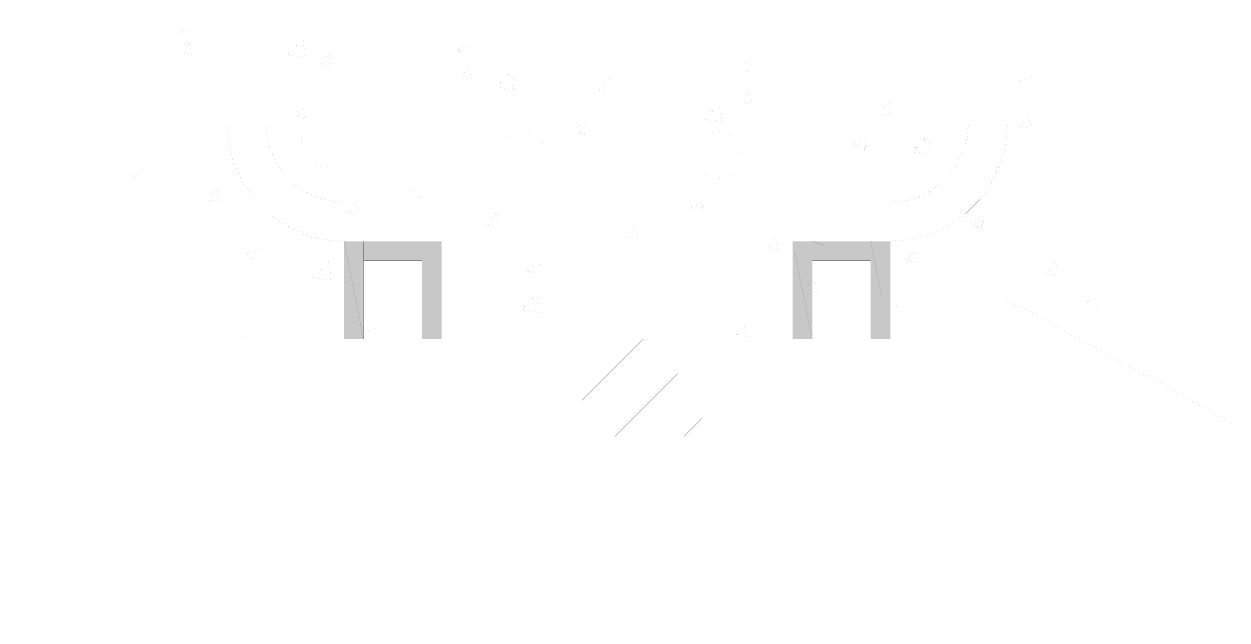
# Model space of a CAD drawing. Header units: millimetres. Extents: x -2171 to 1563, y -1758 to -1505.
# Drawn here: x 1350.097 to 1352.409, y -1604.859 to -1603.714 of the extents above; entities that cross this region are included whole.
import ezdxf

# ---------------------------------------------------------------- set-up
doc = ezdxf.new("R2010")
doc.units = ezdxf.units.MM
doc.layers.add('Tablet', color=7, linetype='Continuous', true_color=0x0180ff)

msp = doc.modelspace()

# ---------------------------------------------------------------- hatches: boundary and pattern name
at = {"layer": 'Tablet'}
for points in [[(1350.7497, -1604.3185), (1350.7122, -1604.131), (1350.7122, -1604.3185)], [(1350.7497, -1604.131), (1350.7122, -1604.131), (1350.7497, -1604.3185)], [(1350.8622, -1604.1685), (1350.7497, -1604.131), (1350.7497, -1604.1685)], [(1350.8622, -1604.131), (1350.7497, -1604.131), (1350.8622, -1604.1685)], [(1350.8997, -1604.3185), (1350.8622, -1604.131), (1350.8622, -1604.3185)], [(1350.8997, -1604.131), (1350.8622, -1604.131), (1350.8997, -1604.3185)], [(1351.6122, -1604.3185), (1351.5747, -1604.131), (1351.5747, -1604.3185)], [(1351.6122, -1604.131), (1351.5747, -1604.131), (1351.6122, -1604.3185)], [(1351.7247, -1604.1685), (1351.6122, -1604.131), (1351.6122, -1604.1685)], [(1351.7247, -1604.131), (1351.6122, -1604.131), (1351.7247, -1604.1685)], [(1351.7622, -1604.3185), (1351.7247, -1604.131), (1351.7247, -1604.3185)], [(1351.7622, -1604.131), (1351.7247, -1604.131), (1351.7622, -1604.3185)]]:
    msp.add_hatch(color=1, dxfattribs=at).paths.add_polyline_path(points)

# ---------------------------------------------------------------- linework, layer by layer
at = {"layer": 'Tablet', "color": 1}
for points in [[(1350.1122, -1604.3185, 0.00006, 0.00006, 0), (1350.1122, -1600.5685, 0.00006, 0.00006, 0), (1350.2997, -1600.5685, 0.00006, 0.00006, 0), (1350.2997, -1604.3185, 0.00006, 0.00006, 0)], [(1352.1747, -1604.3185, 0.00006, 0.00006, 0), (1352.1747, -1600.5685, 0.00006, 0.00006, 0), (1352.3622, -1600.5685, 0.00006, 0.00006, 0), (1352.3622, -1604.3185, 0.00006, 0.00006, 0)], [(1350.7497, -1604.3185, 0.000075, 0.000075, 0), (1350.7122, -1604.131, 0.000075, 0.000075, 0), (1350.7122, -1604.3185, 0.000075, 0.000075, 0)], [(1350.8622, -1604.1685, 0.000075, 0.000075, 0), (1350.7497, -1604.131, 0.000075, 0.000075, 0), (1350.7497, -1604.1685, 0.000075, 0.000075, 0)], [(1350.8997, -1604.3185, 0.000075, 0.000075, 0), (1350.8622, -1604.131, 0.000075, 0.000075, 0), (1350.8622, -1604.3185, 0.000075, 0.000075, 0)], [(1351.6122, -1604.3185, 0.000075, 0.000075, 0), (1351.5747, -1604.131, 0.000075, 0.000075, 0), (1351.5747, -1604.3185, 0.000075, 0.000075, 0)], [(1351.7247, -1604.1685, 0.000075, 0.000075, 0), (1351.6122, -1604.131, 0.000075, 0.000075, 0), (1351.6122, -1604.1685, 0.000075, 0.000075, 0)], [(1351.7622, -1604.3185, 0.000075, 0.000075, 0), (1351.7247, -1604.131, 0.000075, 0.000075, 0), (1351.7247, -1604.3185, 0.000075, 0.000075, 0)], [(1350.1047, -1604.3185, 0.00006, 0.00006, 0), (1350.1047, -1604.506, 0.00006, 0.00006, 0), (1352.3697, -1604.506, 0.00006, 0.00006, 0), (1352.3697, -1604.3185, 0.00006, 0.00006, 0)]]:
    msp.add_lwpolyline(points, format="xyseb", close=True, dxfattribs=at)
at = {"layer": 'Tablet', "color": 7}
for points in [[(1350.4872, -1600.981, 0.00006, 0.00006, 0), (1350.4872, -1603.906, 0.00006, 0.00006, 0), (1350.4906, -1603.9451, 0.00006, 0.00006, 0), (1350.5008, -1603.9829, 0.00006, 0.00006, 0), (1350.5173, -1604.0185, 0.00006, 0.00006, 0), (1350.5398, -1604.0506, 0.00006, 0.00006, 0), (1350.5676, -1604.0783, 0.00006, 0.00006, 0), (1350.5997, -1604.1008, 0.00006, 0.00006, 0), (1350.6352, -1604.1174, 0.00006, 0.00006, 0), (1350.6731, -1604.1276, 0.00006, 0.00006, 0), (1350.7122, -1604.131, 0.00006, 0.00006, 0), (1351.7622, -1604.131, 0.00006, 0.00006, 0), (1351.8013, -1604.1276, 0.00006, 0.00006, 0), (1351.8391, -1604.1174, 0.00006, 0.00006, 0), (1351.8747, -1604.1008, 0.00006, 0.00006, 0), (1351.9068, -1604.0783, 0.00006, 0.00006, 0), (1351.9345, -1604.0506, 0.00006, 0.00006, 0), (1351.957, -1604.0185, 0.00006, 0.00006, 0), (1351.9736, -1603.9829, 0.00006, 0.00006, 0), (1351.9838, -1603.9451, 0.00006, 0.00006, 0), (1351.9872, -1603.906, 0.00006, 0.00006, 0), (1351.9872, -1600.981, 0.00006, 0.00006, 0)], [(1351.9122, -1600.981, 0.00006, 0.00006, 0), (1351.9122, -1603.906, 0.00006, 0.00006, 0), (1351.9099, -1603.932, 0.00006, 0.00006, 0), (1351.9031, -1603.9573, 0.00006, 0.00006, 0), (1351.8921, -1603.981, 0.00006, 0.00006, 0), (1351.8771, -1604.0024, 0.00006, 0.00006, 0), (1351.8586, -1604.0209, 0.00006, 0.00006, 0), (1351.8372, -1604.0359, 0.00006, 0.00006, 0), (1351.8135, -1604.0469, 0.00006, 0.00006, 0), (1351.7882, -1604.0537, 0.00006, 0.00006, 0), (1351.7622, -1604.056, 0.00006, 0.00006, 0), (1350.7122, -1604.056, 0.00006, 0.00006, 0), (1350.6861, -1604.0537, 0.00006, 0.00006, 0), (1350.6609, -1604.0469, 0.00006, 0.00006, 0), (1350.6372, -1604.0359, 0.00006, 0.00006, 0), (1350.6158, -1604.0209, 0.00006, 0.00006, 0), (1350.5973, -1604.0024, 0.00006, 0.00006, 0), (1350.5823, -1603.981, 0.00006, 0.00006, 0), (1350.5712, -1603.9573, 0.00006, 0.00006, 0), (1350.5645, -1603.932, 0.00006, 0.00006, 0), (1350.5622, -1603.906, 0.00006, 0.00006, 0), (1350.5622, -1600.981, 0.00006, 0.00006, 0)]]:
    msp.add_lwpolyline(points, format="xyseb", dxfattribs=at)
at = {"layer": 'Tablet', "color": 8}
msp.add_lwpolyline([(1352.1747, -1604.3185, 0.000045, 0.000045, 0), (1352.1747, -1601.581, 0.000045, 0.000045, 0), (1352.1372, -1601.6185, 0.000045, 0.000045, 0), (1351.9497, -1601.3977, 0.000045, 0.000045, 0), (1351.7247, -1601.4121, 0.000045, 0.000045, 0), (1351.5747, -1601.2865, 0.000045, 0.000045, 0), (1351.3122, -1601.4352, 0.000045, 0.000045, 0), (1351.1997, -1601.3977, 0.000045, 0.000045, 0), (1350.9747, -1601.731, 0.000045, 0.000045, 0), (1350.7497, -1601.581, 0.000045, 0.000045, 0), (1350.6747, -1601.6185, 0.000045, 0.000045, 0), (1350.5181, -1601.656, 0.000045, 0.000045, 0), (1350.4497, -1601.581, 0.000045, 0.000045, 0), (1350.3747, -1601.5435, 0.000045, 0.000045, 0), (1350.2997, -1601.506, 0.000045, 0.000045, 0), (1350.2997, -1604.3185, 0.000045, 0.000045, 0)], format="xyseb", close=True, dxfattribs=at)
at = {"layer": 'Tablet', "color": 9}
for points in [[(1350.2922, -1603.5906, 0.000045, 0.000045, 0), (1350.1047, -1603.7781, 0.000045, 0.000045, 0)], [(1352.3547, -1603.6494, 0.000045, 0.000045, 0), (1352.1672, -1603.8369, 0.000045, 0.000045, 0)], [(1350.2922, -1603.7231, 0.000045, 0.000045, 0), (1350.1047, -1603.9106, 0.000045, 0.000045, 0)], [(1352.3547, -1603.782, 0.000045, 0.000045, 0), (1352.1672, -1603.9695, 0.000045, 0.000045, 0)], [(1350.2922, -1603.8557, 0.000045, 0.000045, 0), (1350.1047, -1604.0432, 0.000045, 0.000045, 0)], [(1352.3547, -1603.9145, 0.000045, 0.000045, 0), (1352.1672, -1604.102, 0.000045, 0.000045, 0)], [(1350.2922, -1603.9883, 0.000045, 0.000045, 0), (1350.1047, -1604.1758, 0.000045, 0.000045, 0)], [(1352.3547, -1604.0471, 0.000045, 0.000045, 0), (1352.1672, -1604.2346, 0.000045, 0.000045, 0)], [(1350.2922, -1604.1209, 0.000045, 0.000045, 0), (1350.1047, -1604.3084, 0.000045, 0.000045, 0)], [(1352.3547, -1604.1797, 0.000045, 0.000045, 0), (1352.2159, -1604.3185, 0.000045, 0.000045, 0)], [(1350.2922, -1604.2535, 0.000045, 0.000045, 0), (1350.2272, -1604.3185, 0.000045, 0.000045, 0)], [(1352.3547, -1604.3123, 0.000045, 0.000045, 0), (1352.3485, -1604.3185, 0.000045, 0.000045, 0)], [(1350.2272, -1604.3185, 0.000045, 0.000045, 0), (1350.0972, -1604.4485, 0.000045, 0.000045, 0)], [(1350.3598, -1604.3185, 0.000045, 0.000045, 0), (1350.1723, -1604.506, 0.000045, 0.000045, 0)], [(1350.4923, -1604.3185, 0.000045, 0.000045, 0), (1350.3048, -1604.506, 0.000045, 0.000045, 0)], [(1350.6249, -1604.3185, 0.000045, 0.000045, 0), (1350.4374, -1604.506, 0.000045, 0.000045, 0)], [(1350.7575, -1604.3185, 0.000045, 0.000045, 0), (1350.57, -1604.506, 0.000045, 0.000045, 0)], [(1350.8901, -1604.3185, 0.000045, 0.000045, 0), (1350.7026, -1604.506, 0.000045, 0.000045, 0)], [(1351.0227, -1604.3185, 0.000045, 0.000045, 0), (1350.8352, -1604.506, 0.000045, 0.000045, 0)], [(1351.1553, -1604.3185, 0.000045, 0.000045, 0), (1350.9678, -1604.506, 0.000045, 0.000045, 0)], [(1351.2878, -1604.3185, 0.000045, 0.000045, 0), (1351.1003, -1604.506, 0.000045, 0.000045, 0)], [(1351.4204, -1604.3185, 0.000045, 0.000045, 0), (1351.2329, -1604.506, 0.000045, 0.000045, 0)], [(1351.553, -1604.3185, 0.000045, 0.000045, 0), (1351.3655, -1604.506, 0.000045, 0.000045, 0)], [(1351.6856, -1604.3185, 0.000045, 0.000045, 0), (1351.4981, -1604.506, 0.000045, 0.000045, 0)], [(1351.8182, -1604.3185, 0.000045, 0.000045, 0), (1351.6307, -1604.506, 0.000045, 0.000045, 0)], [(1351.9507, -1604.3185, 0.000045, 0.000045, 0), (1351.7632, -1604.506, 0.000045, 0.000045, 0)], [(1352.0833, -1604.3185, 0.000045, 0.000045, 0), (1351.8958, -1604.506, 0.000045, 0.000045, 0)], [(1352.2159, -1604.3185, 0.000045, 0.000045, 0), (1352.0284, -1604.506, 0.000045, 0.000045, 0)], [(1352.3485, -1604.3185, 0.000045, 0.000045, 0), (1352.161, -1604.506, 0.000045, 0.000045, 0)], [(1352.3622, -1604.4374, 0.000045, 0.000045, 0), (1352.2936, -1604.506, 0.000045, 0.000045, 0)]]:
    msp.add_lwpolyline(points, format="xyseb", dxfattribs=at)
at = {"layer": 'Tablet', "color": 8}
for points in [[(1350.4183, -1603.7229, 0.000045, 0.000045, 0), (1350.392, -1603.733, 0.000045, 0.000045, 0)], [(1350.4107, -1603.7455, 0.000045, 0.000045, 0), (1350.392, -1603.733, 0.000045, 0.000045, 0)], [(1350.4182, -1603.7229, 0.000045, 0.000045, 0), (1350.4106, -1603.7456, 0.000045, 0.000045, 0)], [(1350.4141, -1603.7484, 0.000045, 0.000045, 0), (1350.3961, -1603.7699, 0.000045, 0.000045, 0)], [(1350.4141, -1603.7484, 0.000045, 0.000045, 0), (1350.4185, -1603.7719, 0.000045, 0.000045, 0)], [(1350.6334, -1603.7424, 0.000045, 0.000045, 0), (1350.6042, -1603.7728, 0.000045, 0.000045, 0)], [(1350.6334, -1603.7424, 0.000045, 0.000045, 0), (1350.6375, -1603.778, 0.000045, 0.000045, 0)], [(1350.9572, -1603.7529, 0.000045, 0.000045, 0), (1350.9309, -1603.763, 0.000045, 0.000045, 0)], [(1350.9572, -1603.7529, 0.000045, 0.000045, 0), (1350.9496, -1603.7756, 0.000045, 0.000045, 0)], [(1350.4185, -1603.7719, 0.000045, 0.000045, 0), (1350.3961, -1603.7699, 0.000045, 0.000045, 0)], [(1350.6375, -1603.778, 0.000045, 0.000045, 0), (1350.6042, -1603.7728, 0.000045, 0.000045, 0)], [(1350.6831, -1603.7719, 0.000045, 0.000045, 0), (1350.665, -1603.7934, 0.000045, 0.000045, 0)], [(1350.6831, -1603.7719, 0.000045, 0.000045, 0), (1350.6875, -1603.7954, 0.000045, 0.000045, 0)], [(1350.9496, -1603.7756, 0.000045, 0.000045, 0), (1350.9309, -1603.763, 0.000045, 0.000045, 0)], [(1350.6875, -1603.7954, 0.000045, 0.000045, 0), (1350.665, -1603.7934, 0.000045, 0.000045, 0)], [(1350.9521, -1603.7954, 0.000045, 0.000045, 0), (1350.934, -1603.817, 0.000045, 0.000045, 0)], [(1350.9521, -1603.7954, 0.000045, 0.000045, 0), (1350.9564, -1603.8189, 0.000045, 0.000045, 0)], [(1351.0336, -1603.8044, 0.000045, 0.000045, 0), (1351.0044, -1603.8349, 0.000045, 0.000045, 0)], [(1351.0336, -1603.8044, 0.000045, 0.000045, 0), (1351.0377, -1603.84, 0.000045, 0.000045, 0)], [(1351.4961, -1603.783, 0.000045, 0.000045, 0), (1351.4698, -1603.793, 0.000045, 0.000045, 0)], [(1351.4885, -1603.8056, 0.000045, 0.000045, 0), (1351.4698, -1603.793, 0.000045, 0.000045, 0)], [(1351.4961, -1603.783, 0.000045, 0.000045, 0), (1351.4885, -1603.8056, 0.000045, 0.000045, 0)], [(1350.9564, -1603.8189, 0.000045, 0.000045, 0), (1350.934, -1603.817, 0.000045, 0.000045, 0)], [(1351.2211, -1603.819, 0.000045, 0.000045, 0), (1351.203, -1603.8405, 0.000045, 0.000045, 0)], [(1351.2211, -1603.819, 0.000045, 0.000045, 0), (1351.2254, -1603.8425, 0.000045, 0.000045, 0)], [(1352.035, -1603.813, 0.000045, 0.000045, 0), (1352.0088, -1603.8231, 0.000045, 0.000045, 0)], [(1352.0274, -1603.8356, 0.000045, 0.000045, 0), (1352.0088, -1603.8231, 0.000045, 0.000045, 0)], [(1352.035, -1603.813, 0.000045, 0.000045, 0), (1352.0274, -1603.8357, 0.000045, 0.000045, 0)], [(1351.0378, -1603.84, 0.000045, 0.000045, 0), (1351.0044, -1603.8349, 0.000045, 0.000045, 0)], [(1351.2254, -1603.8425, 0.000045, 0.000045, 0), (1351.203, -1603.8405, 0.000045, 0.000045, 0)], [(1351.49, -1603.8425, 0.000045, 0.000045, 0), (1351.472, -1603.864, 0.000045, 0.000045, 0)], [(1351.49, -1603.8425, 0.000045, 0.000045, 0), (1351.4944, -1603.866, 0.000045, 0.000045, 0)], [(1350.6421, -1603.8739, 0.000045, 0.000045, 0), (1350.6158, -1603.8839, 0.000045, 0.000045, 0)], [(1350.6421, -1603.8739, 0.000045, 0.000045, 0), (1350.6345, -1603.8965, 0.000045, 0.000045, 0)], [(1351.4338, -1603.8665, 0.000045, 0.000045, 0), (1351.4046, -1603.8969, 0.000045, 0.000045, 0)], [(1351.4338, -1603.8665, 0.000045, 0.000045, 0), (1351.438, -1603.9021, 0.000045, 0.000045, 0)], [(1351.4944, -1603.866, 0.000045, 0.000045, 0), (1351.472, -1603.864, 0.000045, 0.000045, 0)], [(1351.759, -1603.866, 0.000045, 0.000045, 0), (1351.7409, -1603.8876, 0.000045, 0.000045, 0)], [(1351.759, -1603.866, 0.000045, 0.000045, 0), (1351.7633, -1603.8895, 0.000045, 0.000045, 0)], [(1350.6345, -1603.8965, 0.000045, 0.000045, 0), (1350.6158, -1603.8839, 0.000045, 0.000045, 0)], [(1351.438, -1603.9021, 0.000045, 0.000045, 0), (1351.4046, -1603.8969, 0.000045, 0.000045, 0)], [(1351.7633, -1603.8895, 0.000045, 0.000045, 0), (1351.7409, -1603.8876, 0.000045, 0.000045, 0)], [(1352.028, -1603.8895, 0.000045, 0.000045, 0), (1352.0099, -1603.9111, 0.000045, 0.000045, 0)], [(1352.028, -1603.8896, 0.000045, 0.000045, 0), (1352.0323, -1603.9131, 0.000045, 0.000045, 0)], [(1351.181, -1603.9039, 0.000045, 0.000045, 0), (1351.1548, -1603.914, 0.000045, 0.000045, 0)], [(1351.1734, -1603.9266, 0.000045, 0.000045, 0), (1351.1548, -1603.914, 0.000045, 0.000045, 0)], [(1351.181, -1603.9039, 0.000045, 0.000045, 0), (1351.1734, -1603.9266, 0.000045, 0.000045, 0)], [(1352.0323, -1603.9131, 0.000045, 0.000045, 0), (1352.0099, -1603.9111, 0.000045, 0.000045, 0)], [(1351.7199, -1603.9339, 0.000045, 0.000045, 0), (1351.6937, -1603.944, 0.000045, 0.000045, 0)], [(1351.7199, -1603.934, 0.000045, 0.000045, 0), (1351.7123, -1603.9566, 0.000045, 0.000045, 0)], [(1351.834, -1603.9286, 0.000045, 0.000045, 0), (1351.8048, -1603.959, 0.000045, 0.000045, 0)], [(1351.834, -1603.9286, 0.000045, 0.000045, 0), (1351.8382, -1603.9642, 0.000045, 0.000045, 0)], [(1351.7123, -1603.9566, 0.000045, 0.000045, 0), (1351.6937, -1603.944, 0.000045, 0.000045, 0)], [(1351.8382, -1603.9642, 0.000045, 0.000045, 0), (1351.8048, -1603.959, 0.000045, 0.000045, 0)], [(1350.327, -1603.9948, 0.000045, 0.000045, 0), (1350.3008, -1604.0049, 0.000045, 0.000045, 0)], [(1350.3194, -1604.0175, 0.000045, 0.000045, 0), (1350.3008, -1604.0049, 0.000045, 0.000045, 0)], [(1350.327, -1603.9948, 0.000045, 0.000045, 0), (1350.3194, -1604.0175, 0.000045, 0.000045, 0)], [(1350.4662, -1604.0304, 0.000045, 0.000045, 0), (1350.4481, -1604.052, 0.000045, 0.000045, 0)], [(1350.4662, -1604.0304, 0.000045, 0.000045, 0), (1350.4705, -1604.0539, 0.000045, 0.000045, 0)], [(1350.8659, -1604.0249, 0.000045, 0.000045, 0), (1350.8397, -1604.0349, 0.000045, 0.000045, 0)], [(1350.8583, -1604.0475, 0.000045, 0.000045, 0), (1350.8397, -1604.0349, 0.000045, 0.000045, 0)], [(1350.8659, -1604.0249, 0.000045, 0.000045, 0), (1350.8583, -1604.0475, 0.000045, 0.000045, 0)], [(1350.4705, -1604.0539, 0.000045, 0.000045, 0), (1350.4481, -1604.052, 0.000045, 0.000045, 0)], [(1350.7352, -1604.054, 0.000045, 0.000045, 0), (1350.7171, -1604.0755, 0.000045, 0.000045, 0)], [(1350.7351, -1604.054, 0.000045, 0.000045, 0), (1350.7395, -1604.0775, 0.000045, 0.000045, 0)], [(1351.4049, -1604.0549, 0.000045, 0.000045, 0), (1351.3786, -1604.065, 0.000045, 0.000045, 0)], [(1351.4049, -1604.0549, 0.000045, 0.000045, 0), (1351.3972, -1604.0776, 0.000045, 0.000045, 0)], [(1350.7395, -1604.0775, 0.000045, 0.000045, 0), (1350.7171, -1604.0755, 0.000045, 0.000045, 0)], [(1351.0041, -1604.0775, 0.000045, 0.000045, 0), (1350.986, -1604.099, 0.000045, 0.000045, 0)], [(1351.0041, -1604.0775, 0.000045, 0.000045, 0), (1351.0085, -1604.101, 0.000045, 0.000045, 0)], [(1351.3973, -1604.0775, 0.000045, 0.000045, 0), (1351.3786, -1604.065, 0.000045, 0.000045, 0)], [(1351.0085, -1604.101, 0.000045, 0.000045, 0), (1350.986, -1604.099, 0.000045, 0.000045, 0)], [(1351.2731, -1604.101, 0.000045, 0.000045, 0), (1351.255, -1604.1226, 0.000045, 0.000045, 0)], [(1351.2731, -1604.101, 0.000045, 0.000045, 0), (1351.2774, -1604.1245, 0.000045, 0.000045, 0)], [(1351.9438, -1604.0849, 0.000045, 0.000045, 0), (1351.9175, -1604.095, 0.000045, 0.000045, 0)], [(1351.9362, -1604.1076, 0.000045, 0.000045, 0), (1351.9175, -1604.095, 0.000045, 0.000045, 0)], [(1351.9438, -1604.0849, 0.000045, 0.000045, 0), (1351.9362, -1604.1076, 0.000045, 0.000045, 0)], [(1351.2774, -1604.1245, 0.000045, 0.000045, 0), (1351.255, -1604.1226, 0.000045, 0.000045, 0)], [(1351.5421, -1604.1246, 0.000045, 0.000045, 0), (1351.524, -1604.1461, 0.000045, 0.000045, 0)], [(1351.5421, -1604.1246, 0.000045, 0.000045, 0), (1351.5464, -1604.1481, 0.000045, 0.000045, 0)], [(1350.5509, -1604.1458, 0.000045, 0.000045, 0), (1350.5246, -1604.1559, 0.000045, 0.000045, 0)], [(1350.5508, -1604.1458, 0.000045, 0.000045, 0), (1350.5432, -1604.1685, 0.000045, 0.000045, 0)], [(1351.5464, -1604.1481, 0.000045, 0.000045, 0), (1351.524, -1604.1461, 0.000045, 0.000045, 0)], [(1351.811, -1604.1481, 0.000045, 0.000045, 0), (1351.793, -1604.1696, 0.000045, 0.000045, 0)], [(1351.811, -1604.1481, 0.000045, 0.000045, 0), (1351.8154, -1604.1716, 0.000045, 0.000045, 0)], [(1350.5432, -1604.1685, 0.000045, 0.000045, 0), (1350.5246, -1604.1559, 0.000045, 0.000045, 0)], [(1350.6831, -1604.1697, 0.000045, 0.000045, 0), (1350.6539, -1604.2002, 0.000045, 0.000045, 0)], [(1350.6831, -1604.1697, 0.000045, 0.000045, 0), (1350.6873, -1604.2053, 0.000045, 0.000045, 0)], [(1351.8154, -1604.1716, 0.000045, 0.000045, 0), (1351.793, -1604.1696, 0.000045, 0.000045, 0)], [(1352.08, -1604.1716, 0.000045, 0.000045, 0), (1352.0619, -1604.1932, 0.000045, 0.000045, 0)], [(1352.08, -1604.1716, 0.000045, 0.000045, 0), (1352.0843, -1604.1951, 0.000045, 0.000045, 0)], [(1351.0898, -1604.1758, 0.000045, 0.000045, 0), (1351.0635, -1604.1859, 0.000045, 0.000045, 0)], [(1351.0822, -1604.1985, 0.000045, 0.000045, 0), (1351.0635, -1604.1859, 0.000045, 0.000045, 0)], [(1351.0898, -1604.1759, 0.000045, 0.000045, 0), (1351.0822, -1604.1985, 0.000045, 0.000045, 0)], [(1352.0844, -1604.1951, 0.000045, 0.000045, 0), (1352.0619, -1604.1932, 0.000045, 0.000045, 0)], [(1350.6873, -1604.2053, 0.000045, 0.000045, 0), (1350.6539, -1604.2002, 0.000045, 0.000045, 0)], [(1351.6287, -1604.2059, 0.000045, 0.000045, 0), (1351.6024, -1604.2159, 0.000045, 0.000045, 0)], [(1351.6211, -1604.2285, 0.000045, 0.000045, 0), (1351.6024, -1604.2159, 0.000045, 0.000045, 0)], [(1351.6287, -1604.2059, 0.000045, 0.000045, 0), (1351.6211, -1604.2285, 0.000045, 0.000045, 0)], [(1351.0833, -1604.2318, 0.000045, 0.000045, 0), (1351.0541, -1604.2622, 0.000045, 0.000045, 0)], [(1351.0833, -1604.2318, 0.000045, 0.000045, 0), (1351.0875, -1604.2674, 0.000045, 0.000045, 0)], [(1352.1676, -1604.2359, 0.000045, 0.000045, 0), (1352.1414, -1604.246, 0.000045, 0.000045, 0)], [(1352.1676, -1604.2359, 0.000045, 0.000045, 0), (1352.16, -1604.2586, 0.000045, 0.000045, 0)], [(1351.0875, -1604.2674, 0.000045, 0.000045, 0), (1351.0541, -1604.2622, 0.000045, 0.000045, 0)], [(1352.16, -1604.2586, 0.000045, 0.000045, 0), (1352.1414, -1604.246, 0.000045, 0.000045, 0)], [(1350.5182, -1604.3125, 0.000045, 0.000045, 0), (1350.5132, -1604.3185, 0.000045, 0.000045, 0)], [(1350.5182, -1604.3125, 0.000045, 0.000045, 0), (1350.5193, -1604.3185, 0.000045, 0.000045, 0)], [(1350.7747, -1604.2968, 0.000045, 0.000045, 0), (1350.7484, -1604.3069, 0.000045, 0.000045, 0)], [(1350.7657, -1604.3185, 0.000045, 0.000045, 0), (1350.7484, -1604.3069, 0.000045, 0.000045, 0)], [(1350.7747, -1604.2968, 0.000045, 0.000045, 0), (1350.7674, -1604.3185, 0.000045, 0.000045, 0)], [(1351.4835, -1604.2939, 0.000045, 0.000045, 0), (1351.4599, -1604.3185, 0.000045, 0.000045, 0)], [(1351.4835, -1604.2939, 0.000045, 0.000045, 0), (1351.4864, -1604.3185, 0.000045, 0.000045, 0)]]:
    msp.add_lwpolyline(points, format="xyseb", dxfattribs=at)
at = {"layer": 'Tablet', "color": 7}
for points in [[(1350.6297, -1603.9435, 0.000009, 0.000009, 0), (1350.6305, -1603.9347, 0.000009, 0.000009, 0), (1350.6331, -1603.9263, 0.000009, 0.000009, 0), (1350.6373, -1603.9185, 0.000009, 0.000009, 0), (1350.6429, -1603.9117, 0.000009, 0.000009, 0), (1350.6497, -1603.9061, 0.000009, 0.000009, 0), (1350.6575, -1603.9019, 0.000009, 0.000009, 0), (1350.6659, -1603.8994, 0.000009, 0.000009, 0), (1350.6747, -1603.8985, 0.000009, 0.000009, 0), (1350.6835, -1603.8994, 0.000009, 0.000009, 0), (1350.6919, -1603.9019, 0.000009, 0.000009, 0), (1350.6997, -1603.9061, 0.000009, 0.000009, 0), (1350.7065, -1603.9117, 0.000009, 0.000009, 0), (1350.7121, -1603.9185, 0.000009, 0.000009, 0), (1350.7163, -1603.9263, 0.000009, 0.000009, 0), (1350.7188, -1603.9347, 0.000009, 0.000009, 0), (1350.7197, -1603.9435, 0.000009, 0.000009, 0), (1350.7188, -1603.9523, 0.000009, 0.000009, 0), (1350.7163, -1603.9607, 0.000009, 0.000009, 0), (1350.7121, -1603.9685, 0.000009, 0.000009, 0), (1350.7065, -1603.9753, 0.000009, 0.000009, 0), (1350.6997, -1603.9809, 0.000009, 0.000009, 0), (1350.6919, -1603.9851, 0.000009, 0.000009, 0), (1350.6835, -1603.9876, 0.000009, 0.000009, 0), (1350.6747, -1603.9885, 0.000009, 0.000009, 0), (1350.6659, -1603.9876, 0.000009, 0.000009, 0), (1350.6575, -1603.9851, 0.000009, 0.000009, 0), (1350.6497, -1603.9809, 0.000009, 0.000009, 0), (1350.6429, -1603.9753, 0.000009, 0.000009, 0), (1350.6373, -1603.9685, 0.000009, 0.000009, 0), (1350.6331, -1603.9607, 0.000009, 0.000009, 0), (1350.6305, -1603.9523, 0.000009, 0.000009, 0), (1350.6297, -1603.9435, 0.000009, 0.000009, 0)], [(1351.0121, -1603.9652, 0.000009, 0.000009, 0), (1351.0129, -1603.9564, 0.000009, 0.000009, 0), (1351.0155, -1603.9479, 0.000009, 0.000009, 0), (1351.0197, -1603.9402, 0.000009, 0.000009, 0), (1351.0253, -1603.9333, 0.000009, 0.000009, 0), (1351.0321, -1603.9278, 0.000009, 0.000009, 0), (1351.0399, -1603.9236, 0.000009, 0.000009, 0), (1351.0483, -1603.921, 0.000009, 0.000009, 0), (1351.0571, -1603.9202, 0.000009, 0.000009, 0), (1351.0659, -1603.921, 0.000009, 0.000009, 0), (1351.0743, -1603.9236, 0.000009, 0.000009, 0), (1351.0821, -1603.9278, 0.000009, 0.000009, 0), (1351.0889, -1603.9333, 0.000009, 0.000009, 0), (1351.0945, -1603.9402, 0.000009, 0.000009, 0), (1351.0986, -1603.9479, 0.000009, 0.000009, 0), (1351.1012, -1603.9564, 0.000009, 0.000009, 0), (1351.1021, -1603.9652, 0.000009, 0.000009, 0), (1351.1012, -1603.9739, 0.000009, 0.000009, 0), (1351.0986, -1603.9824, 0.000009, 0.000009, 0), (1351.0945, -1603.9902, 0.000009, 0.000009, 0), (1351.0889, -1603.997, 0.000009, 0.000009, 0), (1351.0821, -1604.0026, 0.000009, 0.000009, 0), (1351.0743, -1604.0067, 0.000009, 0.000009, 0), (1351.0659, -1604.0093, 0.000009, 0.000009, 0), (1351.0571, -1604.0102, 0.000009, 0.000009, 0), (1351.0483, -1604.0093, 0.000009, 0.000009, 0), (1351.0399, -1604.0067, 0.000009, 0.000009, 0), (1351.0321, -1604.0026, 0.000009, 0.000009, 0), (1351.0253, -1603.997, 0.000009, 0.000009, 0), (1351.0197, -1603.9902, 0.000009, 0.000009, 0), (1351.0155, -1603.9824, 0.000009, 0.000009, 0), (1351.0129, -1603.9739, 0.000009, 0.000009, 0), (1351.0121, -1603.9652, 0.000009, 0.000009, 0)], [(1351.3846, -1603.9652, 0.000009, 0.000009, 0), (1351.3855, -1603.9564, 0.000009, 0.000009, 0), (1351.3881, -1603.9479, 0.000009, 0.000009, 0), (1351.3922, -1603.9402, 0.000009, 0.000009, 0), (1351.3978, -1603.9333, 0.000009, 0.000009, 0), (1351.4046, -1603.9278, 0.000009, 0.000009, 0), (1351.4124, -1603.9236, 0.000009, 0.000009, 0), (1351.4209, -1603.921, 0.000009, 0.000009, 0), (1351.4296, -1603.9202, 0.000009, 0.000009, 0), (1351.4384, -1603.921, 0.000009, 0.000009, 0), (1351.4469, -1603.9236, 0.000009, 0.000009, 0), (1351.4546, -1603.9278, 0.000009, 0.000009, 0), (1351.4615, -1603.9333, 0.000009, 0.000009, 0), (1351.4671, -1603.9402, 0.000009, 0.000009, 0), (1351.4712, -1603.9479, 0.000009, 0.000009, 0), (1351.4738, -1603.9564, 0.000009, 0.000009, 0), (1351.4746, -1603.9652, 0.000009, 0.000009, 0), (1351.4738, -1603.9739, 0.000009, 0.000009, 0), (1351.4712, -1603.9824, 0.000009, 0.000009, 0), (1351.4671, -1603.9902, 0.000009, 0.000009, 0), (1351.4615, -1603.997, 0.000009, 0.000009, 0), (1351.4546, -1604.0026, 0.000009, 0.000009, 0), (1351.4469, -1604.0067, 0.000009, 0.000009, 0), (1351.4384, -1604.0093, 0.000009, 0.000009, 0), (1351.4296, -1604.0102, 0.000009, 0.000009, 0), (1351.4209, -1604.0093, 0.000009, 0.000009, 0), (1351.4124, -1604.0067, 0.000009, 0.000009, 0), (1351.4046, -1604.0026, 0.000009, 0.000009, 0), (1351.3978, -1603.997, 0.000009, 0.000009, 0), (1351.3922, -1603.9902, 0.000009, 0.000009, 0), (1351.3881, -1603.9824, 0.000009, 0.000009, 0), (1351.3855, -1603.9739, 0.000009, 0.000009, 0), (1351.3846, -1603.9652, 0.000009, 0.000009, 0)], [(1351.7547, -1603.9435, 0.000009, 0.000009, 0), (1351.7555, -1603.9347, 0.000009, 0.000009, 0), (1351.7581, -1603.9263, 0.000009, 0.000009, 0), (1351.7623, -1603.9185, 0.000009, 0.000009, 0), (1351.7679, -1603.9117, 0.000009, 0.000009, 0), (1351.7747, -1603.9061, 0.000009, 0.000009, 0), (1351.7825, -1603.9019, 0.000009, 0.000009, 0), (1351.7909, -1603.8994, 0.000009, 0.000009, 0), (1351.7997, -1603.8985, 0.000009, 0.000009, 0), (1351.8085, -1603.8994, 0.000009, 0.000009, 0), (1351.8169, -1603.9019, 0.000009, 0.000009, 0), (1351.8247, -1603.9061, 0.000009, 0.000009, 0), (1351.8315, -1603.9117, 0.000009, 0.000009, 0), (1351.8371, -1603.9185, 0.000009, 0.000009, 0), (1351.8413, -1603.9263, 0.000009, 0.000009, 0), (1351.8438, -1603.9347, 0.000009, 0.000009, 0), (1351.8447, -1603.9435, 0.000009, 0.000009, 0), (1351.8438, -1603.9523, 0.000009, 0.000009, 0), (1351.8413, -1603.9607, 0.000009, 0.000009, 0), (1351.8371, -1603.9685, 0.000009, 0.000009, 0), (1351.8315, -1603.9753, 0.000009, 0.000009, 0), (1351.8247, -1603.9809, 0.000009, 0.000009, 0), (1351.8169, -1603.9851, 0.000009, 0.000009, 0), (1351.8085, -1603.9876, 0.000009, 0.000009, 0), (1351.7997, -1603.9885, 0.000009, 0.000009, 0), (1351.7909, -1603.9876, 0.000009, 0.000009, 0), (1351.7825, -1603.9851, 0.000009, 0.000009, 0), (1351.7747, -1603.9809, 0.000009, 0.000009, 0), (1351.7679, -1603.9753, 0.000009, 0.000009, 0), (1351.7623, -1603.9685, 0.000009, 0.000009, 0), (1351.7581, -1603.9607, 0.000009, 0.000009, 0), (1351.7555, -1603.9523, 0.000009, 0.000009, 0), (1351.7547, -1603.9435, 0.000009, 0.000009, 0)], [(1350.7497, -1604.3185, 0.00006, 0.00006, 0), (1350.7497, -1604.1685, 0.00006, 0.00006, 0), (1350.8622, -1604.1685, 0.00006, 0.00006, 0), (1350.8622, -1604.3185, 0.00006, 0.00006, 0), (1350.8997, -1604.3185, 0.00006, 0.00006, 0), (1350.8997, -1604.131, 0.00006, 0.00006, 0), (1350.7122, -1604.131, 0.00006, 0.00006, 0), (1350.7122, -1604.3185, 0.00006, 0.00006, 0)], [(1351.7247, -1604.3185, 0.00006, 0.00006, 0), (1351.7247, -1604.1685, 0.00006, 0.00006, 0), (1351.6122, -1604.1685, 0.00006, 0.00006, 0), (1351.6122, -1604.3185, 0.00006, 0.00006, 0), (1351.5747, -1604.3185, 0.00006, 0.00006, 0), (1351.5747, -1604.131, 0.00006, 0.00006, 0), (1351.7622, -1604.131, 0.00006, 0.00006, 0), (1351.7622, -1604.3185, 0.00006, 0.00006, 0)]]:
    msp.add_lwpolyline(points, format="xyseb", close=True, dxfattribs=at)
at = {"layer": 'Tablet', "color": 1}
for points in [[(1350.7497, -1604.131, 0.000075, 0.000075, 0), (1350.7122, -1604.131, 0.000075, 0.000075, 0), (1350.7497, -1604.3185, 0.000075, 0.000075, 0)], [(1350.8622, -1604.131, 0.000075, 0.000075, 0), (1350.7497, -1604.131, 0.000075, 0.000075, 0), (1350.8622, -1604.1685, 0.000075, 0.000075, 0)], [(1350.8997, -1604.131, 0.000075, 0.000075, 0), (1350.8622, -1604.131, 0.000075, 0.000075, 0), (1350.8997, -1604.3185, 0.000075, 0.000075, 0)], [(1351.6122, -1604.131, 0.000075, 0.000075, 0), (1351.5747, -1604.131, 0.000075, 0.000075, 0), (1351.6122, -1604.3185, 0.000075, 0.000075, 0)], [(1351.7247, -1604.131, 0.000075, 0.000075, 0), (1351.6122, -1604.131, 0.000075, 0.000075, 0), (1351.7247, -1604.1685, 0.000075, 0.000075, 0)], [(1351.7622, -1604.131, 0.000075, 0.000075, 0), (1351.7247, -1604.131, 0.000075, 0.000075, 0), (1351.7622, -1604.3185, 0.000075, 0.000075, 0)]]:
    msp.add_lwpolyline(points, format="xyseb", dxfattribs=at)
at = {"layer": 'Tablet', "color": 86}
msp.add_lwpolyline([(1351.7809, -1604.2435, 0.00000375, 0.00000375, 0), (1351.7806, -1604.2398, 0.00000375, 0.00000375, 0), (1351.7795, -1604.2363, 0.00000375, 0.00000375, 0), (1351.7726, -1604.2279, 0.00000375, 0.00000375, 0), (1351.7694, -1604.2262, 0.00000375, 0.00000375, 0), (1351.7658, -1604.2251, 0.00000375, 0.00000375, 0), (1351.7622, -1604.2247, 0.00000375, 0.00000375, 0), (1351.7585, -1604.2251, 0.00000375, 0.00000375, 0), (1351.755, -1604.2262, 0.00000375, 0.00000375, 0), (1351.7466, -1604.2331, 0.00000375, 0.00000375, 0), (1351.7449, -1604.2363, 0.00000375, 0.00000375, 0), (1351.7438, -1604.2398, 0.00000375, 0.00000375, 0), (1351.7434, -1604.2435, 0.00000375, 0.00000375, 0), (1351.7438, -1604.2471, 0.00000375, 0.00000375, 0), (1351.7449, -1604.2507, 0.00000375, 0.00000375, 0), (1351.7518, -1604.2591, 0.00000375, 0.00000375, 0), (1351.755, -1604.2608, 0.00000375, 0.00000375, 0), (1351.7585, -1604.2619, 0.00000375, 0.00000375, 0), (1351.7622, -1604.2622, 0.00000375, 0.00000375, 0), (1351.7658, -1604.2619, 0.00000375, 0.00000375, 0), (1351.7694, -1604.2608, 0.00000375, 0.00000375, 0), (1351.7778, -1604.2539, 0.00000375, 0.00000375, 0), (1351.7795, -1604.2507, 0.00000375, 0.00000375, 0), (1351.7806, -1604.2471, 0.00000375, 0.00000375, 0), (1351.7809, -1604.2435, 0.00000375, 0.00000375, 0)], format="xyseb", close=True, dxfattribs=at)
msp.add_lwpolyline([(1353.3747, -1604.8585, 0.000045, 0.000045, 0), (1353.1122, -1604.8585, 0.000045, 0.000045, 0), (1351.9872, -1604.2435, 0.000045, 0.000045, 0), (1351.7622, -1604.2435, 0.000045, 0.000045, 0)], format="xyseb", dxfattribs=at)

doc.saveas('drawing.dxf')
